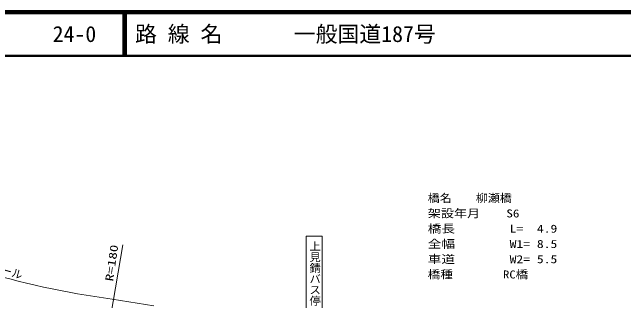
# Model space of a CAD drawing. Units: millimetres, scale not verified. Extents: x 40000 to 680000, y 20000 to 380000.
# Drawn here: x 152266 to 292264, y 313837 to 380000 of the extents above; entities that cross this region are included whole.
import ezdxf
from ezdxf.enums import TextEntityAlignment as Align

# ---------------------------------------------------------------- set-up
doc = ezdxf.new("R2010")
doc.units = ezdxf.units.MM
doc.header["$LTSCALE"] = 1000
for name, color, linetype, lineweight in [('M-BGD-HTXT', 7, 'Continuous', 13), ('M-TTL', 7, 'Continuous', 140), ('M-TTL-LINE', 7, 'Continuous', 50)]:
    doc.layers.add(name, color=color, linetype=linetype, lineweight=lineweight)
doc.layers.add('M-STR-HTXT', color=7, linetype='Continuous')
doc.layers.add('M-TTL-TXT', color=7, linetype='Continuous')
doc.styles.add('@ＭＳ ゴシック', font='')
doc.styles.add('ＭＳ ゴシック', font='')
doc.styles.get('@ＭＳ ゴシック').set_extended_font_data('@MS Gothic')
doc.styles.get('ＭＳ ゴシック').set_extended_font_data('MS Gothic')

msp = doc.modelspace()

# ---------------------------------------------------------------- linework, layer by layer
at = {"layer": 'M-BGD-HTXT'}
for p, q in [((219561, 309657), (219561, 328669)), ((219561, 328669), (223240, 328669)), ((223240, 328669), (223240, 309657)), ((170108, 283359), (177609, 326700)), ((175115, 314205), (184703, 312646))]:
    msp.add_line(p, q, dxfattribs=at)
msp.add_arc((202233, 512358), 200000, 243.95628, 262.20743, dxfattribs=at)
at = {"layer": 'M-TTL', "color": 2}
msp.add_line((680000, 380000), (40000, 380000), dxfattribs=at)
at = {"layer": 'M-TTL-LINE'}
for p, q in [((177750, 380000), (177750, 370000)), ((178250, 380000), (178250, 370000)), ((40000, 370000), (680000, 370000))]:
    msp.add_line(p, q, dxfattribs=at)

# ---------------------------------------------------------------- texts
at = {"layer": 'M-BGD-HTXT', "style": 'ＭＳ ゴシック', "width": 1.35}
msp.add_text('R=180', height=1833, rotation=81.8, dxfattribs=at).set_placement((175893, 318139), align=Align.BOTTOM_LEFT)
at = {"layer": 'M-BGD-HTXT'}
for s, rotation, style, p in [('上見錆バス停', 270, '@ＭＳ ゴシック', (220086, 327618)), ('ガードレール', 344.5, 'ＭＳ ゴシック', (139750, 322272))]:
    msp.add_text(s, height=1833, rotation=rotation, dxfattribs=dict(at, style=style)).set_placement(p, align=Align.BOTTOM_LEFT)
at = {"layer": 'M-STR-HTXT', "style": 'ＭＳ ゴシック'}
for s, width, p in [('橋名\u3000\u3000柳瀬橋', 1.1, (247387, 335901)), ('架設年月\u3000\u3000S6', 1.2, (247387, 332401)), ('橋長\u3000\u3000\u3000\u3000L=  4.9', 1.25, (247387, 328901)), ('全幅\u3000\u3000\u3000\u3000W1= 8.5', 1.25, (247387, 325401)), ('車道\u3000\u3000\u3000\u3000W2= 5.5', 1.25, (247387, 321901)), ('橋種\u3000\u3000\u3000\u3000RC橋', 1.15, (247387, 318401))]:
    msp.add_text(s, height=1833, dxfattribs=dict(at, width=width)).set_placement(p, align=Align.BOTTOM_LEFT)
at = {"layer": 'M-TTL-TXT', "style": 'ＭＳ ゴシック'}
for s, p in [('24-0', (161521, 375000)), ('路 線 名', (180380, 375000)), ('一般国道187号', (216734, 375000))]:
    msp.add_text(s, height=3666, dxfattribs=at).set_placement(p, align=Align.MIDDLE_LEFT)

doc.saveas('drawing.dxf')
